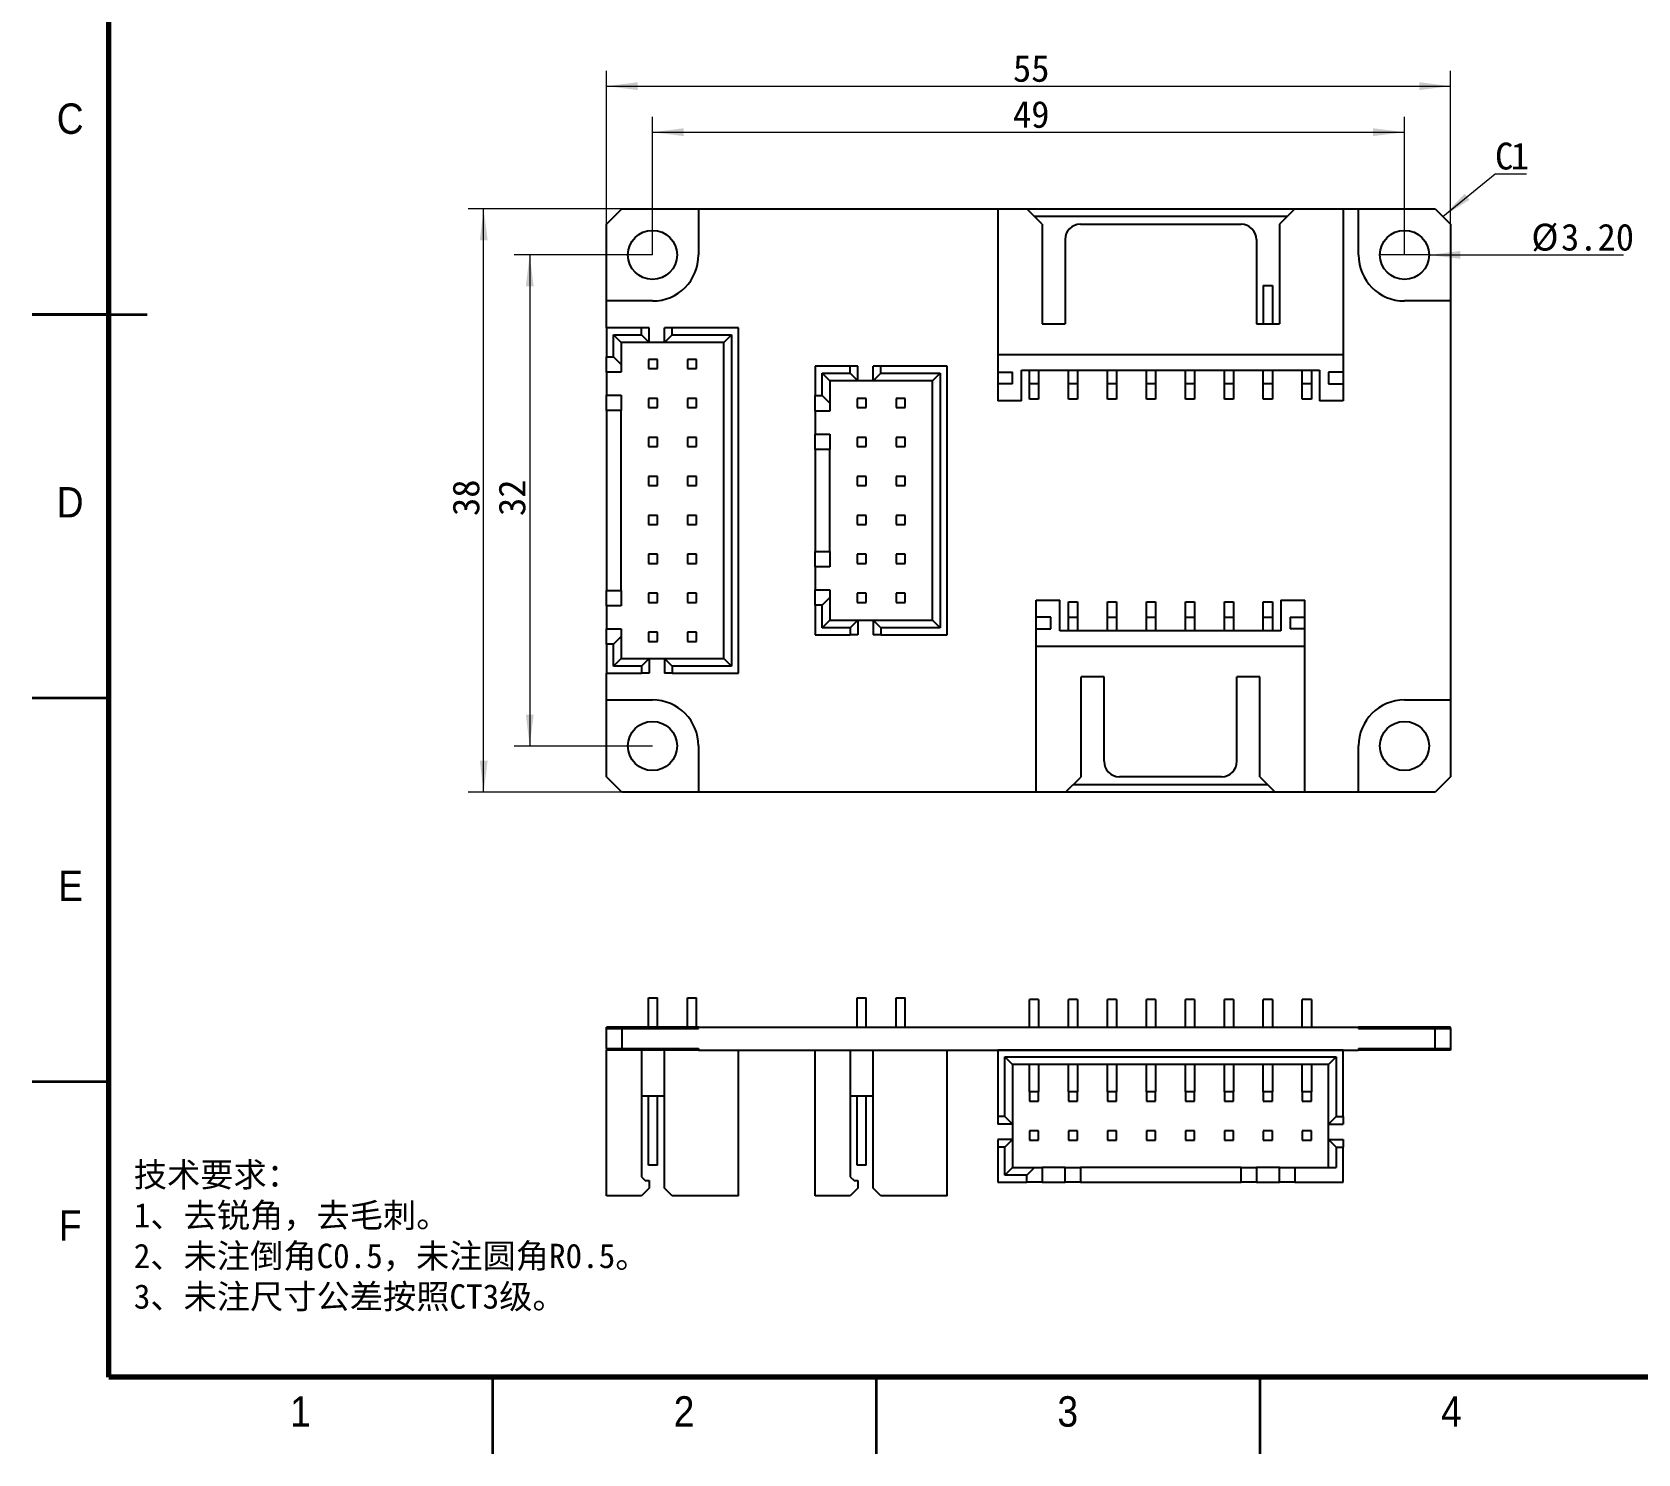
# Model space of a CAD drawing. Header units: millimetres. Extents: x 0 to 210, y 0 to 149.
# Drawn here: x 0 to 104.6, y 0 to 92.7 of the extents above; entities that cross this region are included whole.
import ezdxf

# ---------------------------------------------------------------- set-up
doc = ezdxf.new("R2010")
doc.units = ezdxf.units.MM
doc.header["$LTSCALE"] = 0.5
doc.linetypes.add('SLD-实线', pattern=[0])
doc.layers.add('轮廓粗实线', color=7, linetype='Continuous')
doc.styles.add('SLDTEXTSTYLE10', font='SIMSUN.TTC')
doc.styles.add('SLDTEXTSTYLE3', font='SIMFANG.TTF', dxfattribs={"bigfont": 'bigfont'})
doc.styles.add('SLDTEXTSTYLE9', font='GOTHIC.TTF', dxfattribs={"width": 0.913})
doc.dimstyles.new('SLDDIMSTYLE0', dxfattribs={"dimtxt": 1.75, "dimasz": 2.04, "dimexe": 0, "dimexo": 0.0625, "dimgap": 0.4375, "dimtad": 2, "dimrnd": 1e-09, "dimzin": 12, "dimdsep": 46, "dimtxsty": 'SLDTEXTSTYLE10', "dimsah": 1, "dimcen": 0.09, "dimadec": 0, "dimazin": 3, "dimtfac": 1, "dimtofl": 0, "dimtmove": 0, "dimatfit": 3, "dimfxl": 1, "dimfrac": 2, "dimtolj": 1, "dimtzin": 12, "dimarcsym": 0})
doc.dimstyles.new('SLDDIMSTYLE1', dxfattribs={"dimtxt": 1.75, "dimasz": 2.04, "dimexe": 0, "dimexo": 0.0625, "dimgap": 0.4375, "dimtad": 2, "dimrnd": 1e-09, "dimzin": 4, "dimdsep": 46, "dimtxsty": 'SLDTEXTSTYLE10', "dimblk1": 'NONE', "dimsah": 1, "dimcen": 0, "dimadec": 0, "dimazin": 1, "dimtfac": 1, "dimtmove": 0, "dimatfit": 3, "dimldrblk": 'NONE', "dimfxl": 1, "dimfrac": 2, "dimtolj": 1, "dimtzin": 12, "dimarcsym": 0})

# ---------------------------------------------------------------- blocks, each defined once
blk = doc.blocks.new('_D')
at = {"color": 7, "linetype": 'SLD-实线', "lineweight": 18, "true_color": 0xffffff}
for p, q in [((38.42, 81.13), (28.42, 81.13)), ((29.42, 43.13), (29.42, 81.13)), ((38.42, 43.13), (28.42, 43.13))]:
    blk.add_line(p, q, dxfattribs=at)
for points in [[(29.42, 81.13), (29.17, 79.09), (29.68, 79.09)], [(29.42, 43.13), (29.68, 45.17), (29.17, 45.17)]]:
    blk.add_solid(points, dxfattribs=at)
at = {"color": 7, "linetype": 'SLD-实线', "lineweight": 18, "true_color": 0xffffff, "insert": (27.39, 61.12), "char_height": 1.75, "attachment_point": 1, "rotation": 90, "style": 'SLDTEXTSTYLE10'}
blk.add_mtext('38', dxfattribs=at)
blk = doc.blocks.new('_D_1')
at = {"color": 7, "linetype": 'SLD-实线', "lineweight": 18, "true_color": 0xffffff}
for p, q in [((37.42, 80.13), (37.42, 90.13)), ((92.42, 80.13), (92.42, 90.13)), ((37.42, 89.13), (92.42, 89.13))]:
    blk.add_line(p, q, dxfattribs=at)
for points in [[(37.42, 89.13), (39.46, 88.88), (39.46, 89.39)], [(92.42, 89.13), (90.38, 89.39), (90.38, 88.88)]]:
    blk.add_solid(points, dxfattribs=at)
at = {"color": 7, "linetype": 'SLD-实线', "lineweight": 18, "true_color": 0xffffff, "insert": (63.91, 91.17), "char_height": 1.75, "attachment_point": 1, "style": 'SLDTEXTSTYLE10'}
blk.add_mtext('55', dxfattribs=at)
blk = doc.blocks.new('_D_2')
at = {"color": 7, "linetype": 'SLD-实线', "lineweight": 18, "true_color": 0xffffff}
for p, q in [((40.42, 78.13), (31.42, 78.13)), ((32.42, 78.13), (32.42, 46.13)), ((40.42, 46.13), (31.42, 46.13))]:
    blk.add_line(p, q, dxfattribs=at)
for points in [[(32.42, 78.13), (32.17, 76.09), (32.68, 76.09)], [(32.42, 46.13), (32.68, 48.17), (32.17, 48.17)]]:
    blk.add_solid(points, dxfattribs=at)
at = {"color": 7, "linetype": 'SLD-实线', "lineweight": 18, "true_color": 0xffffff, "insert": (30.39, 61.12), "char_height": 1.75, "attachment_point": 1, "rotation": 90, "style": 'SLDTEXTSTYLE10'}
blk.add_mtext('32', dxfattribs=at)
blk = doc.blocks.new('_D_3')
at = {"color": 7, "linetype": 'SLD-实线', "lineweight": 18, "true_color": 0xffffff}
for p, q in [((40.42, 78.13), (40.42, 87.13)), ((89.42, 78.13), (89.42, 87.13)), ((40.42, 86.13), (89.42, 86.13))]:
    blk.add_line(p, q, dxfattribs=at)
for points in [[(40.42, 86.13), (42.46, 85.88), (42.46, 86.39)], [(89.42, 86.13), (87.38, 86.39), (87.38, 85.88)]]:
    blk.add_solid(points, dxfattribs=at)
at = {"color": 7, "linetype": 'SLD-实线', "lineweight": 18, "true_color": 0xffffff, "insert": (63.91, 88.17), "char_height": 1.75, "attachment_point": 1, "style": 'SLDTEXTSTYLE10'}
blk.add_mtext('49', dxfattribs=at)
blk = doc.blocks.new('_D_4')
at = {"color": 7, "linetype": 'SLD-实线', "lineweight": 18, "true_color": 0xffffff}
for q in [(87.82, 78.13), (103.69, 78.13)]:
    blk.add_line((91.02, 78.13), q, dxfattribs=at)
blk.add_solid([(91.02, 78.13), (93.06, 77.88), (93.06, 78.39)], dxfattribs=at)
at = {"color": 7, "linetype": 'SLD-实线', "lineweight": 18, "true_color": 0xffffff, "char_height": 1.75, "attachment_point": 1, "style": 'SLDTEXTSTYLE10'}
for s, insert in [('%%c', (97.69, 80.17)), ('3.20', (99.62, 80.17))]:
    blk.add_mtext(s, dxfattribs=dict(at, insert=insert))
blk = doc.blocks.new('_None')
blk = doc.blocks.new('SW_CHAMFER_DIMENSION_0')
at = {"color": 0, "linetype": 'SLD-实线', "lineweight": 18}
for p, q in [((-3.4, -2.78), (0, 0)), ((0, 0), (2.04, 0))]:
    blk.add_line(p, q, dxfattribs=at)
blk.add_solid([(-3.4, -2.78), (-1.66, -1.68), (-1.98, -1.29)], dxfattribs=at)
at = {"color": 0, "linetype": 'SLD-实线', "lineweight": 18, "char_height": 1.75, "attachment_point": 1, "style": 'SLDTEXTSTYLE10'}
for s, insert in [('C', (0, 2.04)), ('1', (1.02, 2.04))]:
    blk.add_mtext(s, dxfattribs=dict(at, insert=insert))

msp = doc.modelspace()

# ---------------------------------------------------------------- linework, layer by layer
at = {"color": 7, "linetype": 'SLD-实线', "lineweight": 70}
for p, q in [((5, 5), (5, 143.5)), ((205, 5), (5, 5))]:
    msp.add_line(p, q, dxfattribs=at)
at = {"color": 7, "linetype": 'SLD-实线', "lineweight": 35}
for p, q in [((5, 74.25), (0, 74.25)), ((0, 74.25), (7.501, 74.25)), ((5, 49.25), (0, 49.25)), ((5, 24.25), (0, 24.25)), ((30, 5), (30, 0)), ((55, 5), (55, 0)), ((80, 5), (80, 0))]:
    msp.add_line(p, q, dxfattribs=at)
at = {"layer": '轮廓粗实线'}
for p, q in [((37.424, 80.133), (38.424, 81.133)), ((38.424, 81.133), (43.424, 81.133)), ((43.424, 81.133), (43.424, 78.133)), ((43.424, 81.133), (62.924, 81.133)), ((62.924, 81.133), (64.804, 81.133)), ((62.924, 81.133), (62.924, 71.633)), ((65.804, 80.133), (64.804, 81.133)), ((64.804, 81.133), (82.274, 81.133)), ((81.774, 80.633), (65.304, 80.633)), ((82.274, 81.133), (81.274, 80.133)), ((82.274, 81.133), (85.424, 81.133)), ((85.424, 81.133), (85.424, 71.633)), ((85.424, 81.133), (86.424, 81.133)), ((86.424, 78.133), (86.424, 81.133)), ((86.424, 81.133), (91.424, 81.133)), ((91.424, 81.133), (92.424, 80.133)), ((37.424, 75.133), (37.424, 80.133)), ((65.804, 80.133), (65.804, 73.633)), ((68.304, 80.133), (78.774, 80.133)), ((81.274, 80.133), (81.274, 73.633)), ((92.424, 80.133), (92.424, 75.133)), ((67.304, 79.133), (67.304, 73.633)), ((79.774, 79.133), (79.774, 73.633)), ((80.224, 76.133), (80.224, 73.633)), ((80.224, 76.133), (80.824, 76.133)), ((80.824, 76.133), (80.824, 73.633)), ((37.424, 73.383), (37.424, 75.133)), ((40.424, 75.133), (37.424, 75.133)), ((92.424, 75.133), (89.424, 75.133)), ((92.424, 75.133), (92.424, 49.133)), ((37.424, 73.383), (37.424, 71.503)), ((39.704, 73.383), (37.424, 73.383)), ((39.704, 72.933), (39.704, 73.383)), ((40.204, 73.383), (39.704, 73.383)), ((40.204, 72.433), (40.204, 73.383)), ((41.204, 72.433), (41.204, 73.383)), ((41.704, 73.383), (41.204, 73.383)), ((41.704, 72.933), (41.704, 73.383)), ((46.024, 73.383), (41.704, 73.383)), ((46.024, 50.883), (46.024, 73.383)), ((65.804, 73.633), (67.304, 73.633)), ((79.774, 73.633), (81.274, 73.633)), ((37.874, 71.503), (37.874, 72.933)), ((38.374, 72.433), (37.874, 72.933)), ((37.874, 72.933), (39.704, 72.933)), ((38.374, 72.433), (38.374, 71.003)), ((40.204, 72.433), (38.374, 72.433)), ((39.704, 72.933), (40.204, 72.433)), ((41.204, 72.433), (40.204, 72.433)), ((41.204, 72.433), (41.704, 72.933)), ((45.074, 72.433), (41.204, 72.433)), ((41.704, 72.933), (45.574, 72.933)), ((45.074, 72.433), (45.574, 72.933)), ((45.074, 51.833), (45.074, 72.433)), ((45.574, 72.933), (45.574, 51.333)), ((37.424, 70.503), (37.424, 71.503)), ((37.424, 71.503), (37.874, 71.503)), ((38.374, 71.003), (37.874, 71.503)), ((40.754, 71.323), (40.154, 71.323)), ((40.154, 71.323), (40.154, 70.723)), ((40.754, 70.723), (40.754, 71.323)), ((42.694, 71.323), (42.694, 70.723)), ((43.294, 71.323), (42.694, 71.323)), ((43.294, 70.723), (43.294, 71.323)), ((85.424, 71.633), (62.924, 71.633)), ((62.924, 71.633), (62.924, 70.493)), ((85.424, 71.633), (85.424, 70.493)), ((38.374, 70.503), (37.424, 70.503)), ((37.424, 70.503), (37.424, 69.003)), ((38.374, 71.003), (38.374, 70.503)), ((40.154, 70.723), (40.754, 70.723)), ((42.694, 70.723), (43.294, 70.723)), ((53.304, 70.883), (51.024, 70.883)), ((51.024, 70.883), (51.024, 68.963)), ((51.974, 69.933), (51.474, 70.433)), ((51.474, 70.433), (53.304, 70.433)), ((51.474, 68.963), (51.474, 70.433)), ((53.304, 70.433), (53.304, 70.883)), ((53.804, 70.883), (53.304, 70.883)), ((53.304, 70.433), (53.804, 69.933)), ((53.804, 69.933), (53.804, 70.883)), ((54.804, 69.933), (54.804, 70.883)), ((55.304, 70.883), (54.804, 70.883)), ((54.804, 69.933), (55.304, 70.433)), ((55.304, 70.433), (55.304, 70.883)), ((59.624, 70.883), (55.304, 70.883)), ((55.304, 70.433), (59.174, 70.433)), ((58.674, 69.933), (59.174, 70.433)), ((59.174, 70.433), (59.174, 53.833)), ((59.624, 53.383), (59.624, 70.883)), ((62.924, 70.493), (63.874, 70.493)), ((62.924, 70.493), (62.924, 69.743)), ((63.874, 69.743), (63.874, 70.493)), ((64.474, 70.633), (83.874, 70.633)), ((64.474, 68.633), (64.474, 70.633)), ((64.984, 69.733), (64.984, 70.633)), ((65.584, 70.633), (65.584, 69.733)), ((67.524, 69.733), (67.524, 70.633)), ((68.124, 70.633), (68.124, 69.733)), ((70.064, 69.733), (70.064, 70.633)), ((70.664, 70.633), (70.664, 69.733)), ((72.604, 69.733), (72.604, 70.633)), ((73.204, 70.633), (73.204, 69.733)), ((75.144, 69.733), (75.144, 70.633)), ((75.744, 70.633), (75.744, 69.733)), ((77.684, 69.733), (77.684, 70.633)), ((78.284, 70.633), (78.284, 69.733)), ((80.224, 69.733), (80.224, 70.633)), ((80.824, 70.633), (80.824, 69.733)), ((82.764, 69.733), (82.764, 70.633)), ((83.364, 70.633), (83.364, 69.733)), ((83.874, 70.633), (83.874, 68.633)), ((85.424, 70.493), (84.474, 70.493)), ((84.474, 70.493), (84.474, 69.743)), ((85.424, 70.493), (85.424, 69.743)), ((53.804, 69.933), (51.974, 69.933)), ((51.974, 69.933), (51.974, 68.463)), ((54.804, 69.933), (53.804, 69.933)), ((58.674, 69.933), (54.804, 69.933)), ((58.674, 54.333), (58.674, 69.933)), ((62.924, 69.743), (62.924, 68.633)), ((63.874, 69.743), (62.924, 69.743)), ((64.984, 68.733), (64.984, 69.733)), ((65.584, 69.733), (64.984, 69.733)), ((65.584, 69.733), (65.584, 68.733)), ((67.524, 68.733), (67.524, 69.733)), ((68.124, 69.733), (67.524, 69.733)), ((68.124, 69.733), (68.124, 68.733)), ((70.664, 69.733), (70.064, 69.733)), ((70.064, 68.733), (70.064, 69.733)), ((70.664, 69.733), (70.664, 68.733)), ((73.204, 69.733), (72.604, 69.733)), ((72.604, 68.733), (72.604, 69.733)), ((73.204, 69.733), (73.204, 68.733)), ((75.744, 69.733), (75.144, 69.733)), ((75.144, 68.733), (75.144, 69.733)), ((75.744, 69.733), (75.744, 68.733)), ((77.684, 68.733), (77.684, 69.733)), ((78.284, 69.733), (77.684, 69.733)), ((78.284, 69.733), (78.284, 68.733)), ((80.824, 69.733), (80.224, 69.733)), ((80.224, 68.733), (80.224, 69.733)), ((80.824, 69.733), (80.824, 68.733)), ((83.364, 69.733), (82.764, 69.733)), ((82.764, 68.733), (82.764, 69.733)), ((83.364, 69.733), (83.364, 68.733)), ((84.474, 69.743), (85.424, 69.743)), ((85.424, 69.743), (85.424, 68.633)), ((37.424, 69.003), (38.374, 69.003)), ((37.424, 68.003), (37.424, 69.003)), ((38.374, 69.003), (38.374, 68.003)), ((40.754, 68.783), (40.154, 68.783)), ((40.154, 68.783), (40.154, 68.183)), ((40.154, 68.183), (40.754, 68.183)), ((40.754, 68.183), (40.754, 68.783)), ((42.694, 68.783), (42.694, 68.183)), ((43.294, 68.783), (42.694, 68.783)), ((42.694, 68.183), (43.294, 68.183)), ((43.294, 68.183), (43.294, 68.783)), ((51.024, 67.963), (51.024, 68.963)), ((51.024, 68.963), (51.474, 68.963)), ((51.974, 68.463), (51.474, 68.963)), ((51.974, 68.463), (51.974, 67.963)), ((53.754, 68.783), (53.754, 68.183)), ((54.354, 68.783), (53.754, 68.783)), ((53.754, 68.183), (54.354, 68.183)), ((54.354, 68.183), (54.354, 68.783)), ((56.894, 68.783), (56.294, 68.783)), ((56.294, 68.783), (56.294, 68.183)), ((56.294, 68.183), (56.894, 68.183)), ((56.894, 68.183), (56.894, 68.783)), ((64.474, 68.633), (62.924, 68.633)), ((65.584, 68.733), (64.984, 68.733)), ((68.124, 68.733), (67.524, 68.733)), ((70.664, 68.733), (70.064, 68.733)), ((73.204, 68.733), (72.604, 68.733)), ((75.744, 68.733), (75.144, 68.733)), ((78.284, 68.733), (77.684, 68.733)), ((80.824, 68.733), (80.224, 68.733)), ((83.364, 68.733), (82.764, 68.733)), ((85.424, 68.633), (83.874, 68.633)), ((38.374, 68.003), (37.424, 68.003)), ((37.424, 68.003), (37.424, 56.263)), ((38.374, 56.263), (38.374, 68.003)), ((51.974, 67.963), (51.024, 67.963)), ((51.024, 67.963), (51.024, 66.463)), ((40.154, 66.243), (40.154, 65.643)), ((40.754, 66.243), (40.154, 66.243)), ((40.754, 65.643), (40.754, 66.243)), ((42.694, 66.243), (42.694, 65.643)), ((43.294, 66.243), (42.694, 66.243)), ((43.294, 65.643), (43.294, 66.243)), ((51.024, 66.463), (51.974, 66.463)), ((51.024, 65.463), (51.024, 66.463)), ((51.974, 66.463), (51.974, 65.463)), ((53.754, 66.243), (53.754, 65.643)), ((54.354, 66.243), (53.754, 66.243)), ((54.354, 65.643), (54.354, 66.243)), ((56.294, 66.243), (56.294, 65.643)), ((56.894, 66.243), (56.294, 66.243)), ((56.894, 65.643), (56.894, 66.243)), ((40.154, 65.643), (40.754, 65.643)), ((42.694, 65.643), (43.294, 65.643)), ((51.974, 65.463), (51.024, 65.463)), ((51.024, 65.463), (51.024, 58.803)), ((51.974, 58.803), (51.974, 65.463)), ((53.754, 65.643), (54.354, 65.643)), ((56.294, 65.643), (56.894, 65.643)), ((40.754, 63.703), (40.154, 63.703)), ((40.154, 63.703), (40.154, 63.103)), ((40.154, 63.103), (40.754, 63.103)), ((40.754, 63.103), (40.754, 63.703)), ((42.694, 63.703), (42.694, 63.103)), ((43.294, 63.703), (42.694, 63.703)), ((42.694, 63.103), (43.294, 63.103)), ((43.294, 63.103), (43.294, 63.703)), ((53.754, 63.703), (53.754, 63.103)), ((54.354, 63.703), (53.754, 63.703)), ((53.754, 63.103), (54.354, 63.103)), ((54.354, 63.103), (54.354, 63.703)), ((56.894, 63.703), (56.294, 63.703)), ((56.294, 63.703), (56.294, 63.103)), ((56.294, 63.103), (56.894, 63.103)), ((56.894, 63.103), (56.894, 63.703)), ((40.754, 61.163), (40.154, 61.163)), ((40.154, 61.163), (40.154, 60.563)), ((40.754, 60.563), (40.754, 61.163)), ((43.294, 61.163), (42.694, 61.163)), ((42.694, 61.163), (42.694, 60.563)), ((43.294, 60.563), (43.294, 61.163)), ((54.354, 61.163), (53.754, 61.163)), ((53.754, 61.163), (53.754, 60.563)), ((54.354, 60.563), (54.354, 61.163)), ((56.294, 61.163), (56.294, 60.563)), ((56.894, 61.163), (56.294, 61.163)), ((56.894, 60.563), (56.894, 61.163)), ((40.154, 60.563), (40.754, 60.563)), ((42.694, 60.563), (43.294, 60.563)), ((53.754, 60.563), (54.354, 60.563)), ((56.294, 60.563), (56.894, 60.563)), ((40.754, 58.623), (40.154, 58.623)), ((40.154, 58.623), (40.154, 58.023)), ((40.754, 58.023), (40.754, 58.623)), ((42.694, 58.623), (42.694, 58.023)), ((43.294, 58.623), (42.694, 58.623)), ((43.294, 58.023), (43.294, 58.623)), ((51.024, 58.803), (51.974, 58.803)), ((51.024, 57.803), (51.024, 58.803)), ((51.974, 58.803), (51.974, 57.803)), ((54.354, 58.623), (53.754, 58.623)), ((53.754, 58.623), (53.754, 58.023)), ((54.354, 58.023), (54.354, 58.623)), ((56.294, 58.623), (56.294, 58.023)), ((56.894, 58.623), (56.294, 58.623)), ((56.894, 58.023), (56.894, 58.623)), ((40.154, 58.023), (40.754, 58.023)), ((42.694, 58.023), (43.294, 58.023)), ((51.974, 57.803), (51.024, 57.803)), ((51.024, 57.803), (51.024, 56.303)), ((53.754, 58.023), (54.354, 58.023)), ((56.294, 58.023), (56.894, 58.023)), ((37.424, 56.263), (38.374, 56.263)), ((37.424, 55.263), (37.424, 56.263)), ((38.374, 56.263), (38.374, 55.263)), ((40.154, 56.083), (40.154, 55.483)), ((40.754, 56.083), (40.154, 56.083)), ((40.154, 55.483), (40.754, 55.483)), ((40.754, 55.483), (40.754, 56.083)), ((43.294, 56.083), (42.694, 56.083)), ((42.694, 56.083), (42.694, 55.483)), ((42.694, 55.483), (43.294, 55.483)), ((43.294, 55.483), (43.294, 56.083)), ((51.024, 55.303), (51.024, 56.303)), ((51.024, 56.303), (51.974, 56.303)), ((51.474, 55.303), (51.974, 55.803)), ((51.974, 56.303), (51.974, 55.803)), ((51.974, 55.803), (51.974, 54.333)), ((54.354, 56.083), (53.754, 56.083)), ((53.754, 56.083), (53.754, 55.483)), ((53.754, 55.483), (54.354, 55.483)), ((54.354, 55.483), (54.354, 56.083)), ((56.894, 56.083), (56.294, 56.083)), ((56.294, 56.083), (56.294, 55.483)), ((56.294, 55.483), (56.894, 55.483)), ((56.894, 55.483), (56.894, 56.083)), ((65.424, 54.523), (65.424, 55.633)), ((65.424, 55.633), (66.974, 55.633)), ((66.974, 53.633), (66.974, 55.633)), ((67.524, 55.533), (68.124, 55.533)), ((67.524, 54.533), (67.524, 55.533)), ((68.124, 55.533), (68.124, 54.533)), ((70.064, 55.533), (70.664, 55.533)), ((70.064, 54.533), (70.064, 55.533)), ((70.664, 55.533), (70.664, 54.533)), ((72.604, 55.533), (73.204, 55.533)), ((72.604, 54.533), (72.604, 55.533)), ((73.204, 55.533), (73.204, 54.533)), ((75.144, 55.533), (75.744, 55.533)), ((75.144, 54.533), (75.144, 55.533)), ((75.744, 55.533), (75.744, 54.533)), ((77.684, 55.533), (78.284, 55.533)), ((77.684, 54.533), (77.684, 55.533)), ((78.284, 55.533), (78.284, 54.533)), ((80.224, 55.533), (80.824, 55.533)), ((80.224, 54.533), (80.224, 55.533)), ((80.824, 55.533), (80.824, 54.533)), ((81.374, 55.633), (81.374, 53.633)), ((81.374, 55.633), (82.924, 55.633)), ((82.924, 54.523), (82.924, 55.633)), ((38.374, 55.263), (37.424, 55.263)), ((37.424, 55.263), (37.424, 53.763)), ((51.024, 55.303), (51.024, 53.383)), ((51.474, 55.303), (51.024, 55.303)), ((51.474, 53.833), (51.474, 55.303)), ((66.374, 54.523), (65.424, 54.523)), ((65.424, 53.773), (65.424, 54.523)), ((66.374, 53.773), (66.374, 54.523)), ((67.524, 54.533), (68.124, 54.533)), ((67.524, 53.633), (67.524, 54.533)), ((68.124, 54.533), (68.124, 53.633)), ((70.064, 54.533), (70.664, 54.533)), ((70.064, 53.633), (70.064, 54.533)), ((70.664, 54.533), (70.664, 53.633)), ((72.604, 54.533), (73.204, 54.533)), ((72.604, 53.633), (72.604, 54.533)), ((73.204, 54.533), (73.204, 53.633)), ((75.144, 54.533), (75.744, 54.533)), ((75.144, 53.633), (75.144, 54.533)), ((75.744, 54.533), (75.744, 53.633)), ((77.684, 54.533), (78.284, 54.533)), ((77.684, 53.633), (77.684, 54.533)), ((78.284, 54.533), (78.284, 53.633)), ((80.224, 54.533), (80.824, 54.533)), ((80.224, 53.633), (80.224, 54.533)), ((80.824, 54.533), (80.824, 53.633)), ((81.974, 54.523), (82.924, 54.523)), ((81.974, 54.523), (81.974, 53.773)), ((82.924, 53.773), (82.924, 54.523)), ((37.424, 52.763), (37.424, 53.763)), ((37.424, 53.763), (38.374, 53.763)), ((38.374, 53.763), (38.374, 53.263)), ((40.754, 53.543), (40.154, 53.543)), ((40.154, 53.543), (40.154, 52.943)), ((40.754, 52.943), (40.754, 53.543)), ((43.294, 53.543), (42.694, 53.543)), ((42.694, 53.543), (42.694, 52.943)), ((43.294, 52.943), (43.294, 53.543)), ((51.024, 53.383), (53.304, 53.383)), ((51.974, 54.333), (51.474, 53.833)), ((53.304, 53.833), (51.474, 53.833)), ((51.974, 54.333), (53.804, 54.333)), ((53.304, 53.833), (53.804, 54.333)), ((53.304, 53.833), (53.304, 53.383)), ((53.804, 53.383), (53.304, 53.383)), ((53.804, 54.333), (53.804, 53.383)), ((53.804, 54.333), (54.804, 54.333)), ((54.804, 54.333), (55.304, 53.833)), ((54.804, 54.333), (58.674, 54.333)), ((54.804, 54.333), (54.804, 53.383)), ((55.304, 53.383), (54.804, 53.383)), ((59.174, 53.833), (55.304, 53.833)), ((55.304, 53.833), (55.304, 53.383)), ((55.304, 53.383), (59.624, 53.383)), ((58.674, 54.333), (59.174, 53.833)), ((65.424, 53.773), (66.374, 53.773)), ((65.424, 52.633), (65.424, 53.773)), ((81.374, 53.633), (66.974, 53.633)), ((82.924, 53.773), (81.974, 53.773)), ((82.924, 52.633), (82.924, 53.773)), ((37.874, 52.763), (37.424, 52.763)), ((37.424, 52.763), (37.424, 50.883)), ((37.874, 52.763), (38.374, 53.263)), ((37.874, 51.333), (37.874, 52.763)), ((38.374, 53.263), (38.374, 51.833)), ((40.154, 52.943), (40.754, 52.943)), ((42.694, 52.943), (43.294, 52.943)), ((65.424, 43.133), (65.424, 52.633)), ((65.424, 52.633), (82.924, 52.633)), ((82.924, 43.133), (82.924, 52.633)), ((38.374, 51.833), (37.874, 51.333)), ((39.704, 51.333), (37.874, 51.333)), ((38.374, 51.833), (40.204, 51.833)), ((39.704, 51.333), (40.204, 51.833)), ((39.704, 51.333), (39.704, 50.883)), ((40.204, 51.833), (40.204, 50.883)), ((40.204, 51.833), (41.204, 51.833)), ((41.204, 51.833), (41.704, 51.333)), ((41.204, 51.833), (45.074, 51.833)), ((41.204, 51.833), (41.204, 50.883)), ((45.574, 51.333), (41.704, 51.333)), ((41.704, 51.333), (41.704, 50.883)), ((45.074, 51.833), (45.574, 51.333)), ((37.424, 50.883), (39.704, 50.883)), ((37.424, 49.133), (37.424, 50.883)), ((40.204, 50.883), (39.704, 50.883)), ((41.704, 50.883), (41.204, 50.883)), ((41.704, 50.883), (46.024, 50.883)), ((69.844, 50.633), (68.344, 50.633)), ((68.344, 44.133), (68.344, 50.633)), ((69.844, 45.133), (69.844, 50.633)), ((80.004, 50.633), (78.504, 50.633)), ((78.504, 45.133), (78.504, 50.633)), ((80.004, 44.133), (80.004, 50.633)), ((37.424, 49.133), (40.424, 49.133)), ((37.424, 44.133), (37.424, 49.133)), ((89.424, 49.133), (92.424, 49.133)), ((92.424, 49.133), (92.424, 44.133)), ((43.424, 46.133), (43.424, 43.133)), ((86.424, 43.133), (86.424, 46.133)), ((38.424, 43.133), (37.424, 44.133)), ((67.344, 43.133), (68.344, 44.133)), ((77.504, 44.133), (70.844, 44.133)), ((80.004, 44.133), (81.004, 43.133)), ((92.424, 44.133), (91.424, 43.133)), ((43.424, 43.133), (38.424, 43.133)), ((65.424, 43.133), (43.424, 43.133)), ((67.344, 43.133), (65.424, 43.133)), ((81.004, 43.133), (67.344, 43.133)), ((67.844, 43.633), (80.504, 43.633)), ((82.924, 43.133), (81.004, 43.133)), ((86.424, 43.133), (82.924, 43.133)), ((91.424, 43.133), (86.424, 43.133)), ((40.154, 29.716), (40.754, 29.716)), ((40.154, 27.816), (40.154, 29.716)), ((40.754, 27.816), (40.754, 29.716)), ((42.694, 29.716), (43.294, 29.716)), ((42.694, 27.816), (42.694, 29.716)), ((43.294, 27.816), (43.294, 29.716)), ((53.754, 27.816), (53.754, 29.716)), ((53.754, 29.716), (54.354, 29.716)), ((54.354, 27.816), (54.354, 29.716)), ((56.294, 27.816), (56.294, 29.716)), ((56.294, 29.716), (56.894, 29.716)), ((56.894, 27.816), (56.894, 29.716)), ((64.984, 27.816), (64.984, 29.616)), ((65.584, 29.616), (64.984, 29.616)), ((65.584, 29.616), (65.584, 27.816)), ((67.524, 27.816), (67.524, 29.616)), ((68.124, 29.616), (67.524, 29.616)), ((68.124, 29.616), (68.124, 27.816)), ((70.064, 27.816), (70.064, 29.616)), ((70.664, 29.616), (70.064, 29.616)), ((70.664, 29.616), (70.664, 27.816)), ((72.604, 27.816), (72.604, 29.616)), ((73.204, 29.616), (72.604, 29.616)), ((73.204, 29.616), (73.204, 27.816)), ((75.744, 29.616), (75.144, 29.616)), ((75.144, 27.816), (75.144, 29.616)), ((75.744, 29.616), (75.744, 27.816)), ((77.684, 27.816), (77.684, 29.616)), ((78.284, 29.616), (77.684, 29.616)), ((78.284, 29.616), (78.284, 27.816)), ((80.224, 27.816), (80.224, 29.616)), ((80.824, 29.616), (80.224, 29.616)), ((80.824, 29.616), (80.824, 27.816)), ((82.764, 27.816), (82.764, 29.616)), ((83.364, 29.616), (82.764, 29.616)), ((83.364, 29.616), (83.364, 27.816)), ((37.424, 27.716), (37.424, 27.816)), ((40.424, 27.816), (37.424, 27.816)), ((37.424, 26.416), (37.424, 27.716)), ((37.424, 27.716), (38.424, 27.716)), ((38.424, 27.716), (38.424, 26.416)), ((38.424, 27.716), (43.424, 27.716)), ((40.424, 27.716), (40.424, 27.816)), ((43.424, 27.816), (40.424, 27.816)), ((43.424, 27.816), (86.424, 27.816)), ((43.424, 27.716), (43.424, 27.816)), ((86.424, 27.716), (86.424, 27.816)), ((89.424, 27.816), (86.424, 27.816)), ((86.424, 27.716), (91.424, 27.716)), ((89.424, 27.716), (89.424, 27.816)), ((92.424, 27.816), (89.424, 27.816)), ((91.424, 26.416), (91.424, 27.716)), ((91.424, 27.716), (92.424, 27.716)), ((92.424, 27.716), (92.424, 27.816)), ((92.424, 27.716), (92.424, 26.416)), ((37.424, 26.416), (38.424, 26.416)), ((37.424, 26.416), (37.424, 26.316)), ((37.424, 16.816), (37.424, 26.316)), ((40.424, 26.316), (37.424, 26.316)), ((38.424, 26.416), (43.424, 26.416)), ((39.704, 26.316), (39.704, 18.066)), ((40.424, 26.416), (40.424, 26.316)), ((43.424, 26.316), (40.424, 26.316)), ((41.204, 17.316), (41.204, 26.316)), ((43.424, 26.416), (43.424, 26.316)), ((43.424, 26.316), (86.424, 26.316)), ((46.024, 16.816), (46.024, 26.316)), ((51.024, 16.816), (51.024, 26.316)), ((53.304, 26.316), (53.304, 18.066)), ((54.804, 17.316), (54.804, 26.316)), ((59.624, 16.816), (59.624, 26.316)), ((62.924, 26.316), (62.924, 21.996)), ((85.424, 26.316), (62.924, 26.316)), ((85.424, 21.996), (85.424, 26.316)), ((86.424, 26.416), (91.424, 26.416)), ((86.424, 26.416), (86.424, 26.316)), ((89.424, 26.316), (86.424, 26.316)), ((89.424, 26.416), (89.424, 26.316)), ((92.424, 26.316), (89.424, 26.316)), ((91.424, 26.416), (92.424, 26.416)), ((92.424, 26.416), (92.424, 26.316)), ((63.374, 25.866), (84.974, 25.866)), ((63.374, 25.866), (63.874, 25.366)), ((63.374, 21.996), (63.374, 25.866)), ((84.474, 25.366), (63.874, 25.366)), ((63.874, 25.366), (63.874, 21.496)), ((64.984, 23.586), (64.984, 25.366)), ((65.584, 25.366), (65.584, 23.586)), ((67.524, 23.586), (67.524, 25.366)), ((68.124, 25.366), (68.124, 23.586)), ((70.064, 23.586), (70.064, 25.366)), ((70.664, 25.366), (70.664, 23.586)), ((72.604, 23.586), (72.604, 25.366)), ((73.204, 25.366), (73.204, 23.586)), ((75.144, 23.586), (75.144, 25.366)), ((75.744, 25.366), (75.744, 23.586)), ((77.684, 23.586), (77.684, 25.366)), ((78.284, 25.366), (78.284, 23.586)), ((80.224, 23.586), (80.224, 25.366)), ((80.824, 25.366), (80.824, 23.586)), ((82.764, 23.586), (82.764, 25.366)), ((83.364, 25.366), (83.364, 23.586)), ((84.974, 25.866), (84.474, 25.366)), ((84.474, 21.496), (84.474, 25.366)), ((84.974, 25.866), (84.974, 21.996)), ((41.204, 23.316), (39.704, 23.316)), ((40.154, 18.816), (40.154, 23.316)), ((40.754, 18.816), (40.754, 23.316)), ((54.804, 23.316), (53.304, 23.316)), ((53.754, 18.816), (53.754, 23.316)), ((54.354, 18.816), (54.354, 23.316)), ((65.584, 23.586), (64.984, 23.586)), ((64.984, 23.586), (64.984, 22.986)), ((65.584, 22.986), (65.584, 23.586)), ((68.124, 23.586), (67.524, 23.586)), ((67.524, 23.586), (67.524, 22.986)), ((68.124, 22.986), (68.124, 23.586)), ((70.064, 23.586), (70.064, 22.986)), ((70.664, 23.586), (70.064, 23.586)), ((70.664, 22.986), (70.664, 23.586)), ((72.604, 23.586), (72.604, 22.986)), ((73.204, 23.586), (72.604, 23.586)), ((73.204, 22.986), (73.204, 23.586)), ((75.744, 23.586), (75.144, 23.586)), ((75.144, 23.586), (75.144, 22.986)), ((75.744, 22.986), (75.744, 23.586)), ((78.284, 23.586), (77.684, 23.586)), ((77.684, 23.586), (77.684, 22.986)), ((78.284, 22.986), (78.284, 23.586)), ((80.824, 23.586), (80.224, 23.586)), ((80.224, 23.586), (80.224, 22.986)), ((80.824, 22.986), (80.824, 23.586)), ((83.364, 23.586), (82.764, 23.586)), ((82.764, 23.586), (82.764, 22.986)), ((83.364, 22.986), (83.364, 23.586)), ((63.374, 21.996), (62.924, 21.996)), ((62.924, 21.996), (62.924, 21.496)), ((63.874, 21.496), (63.374, 21.996)), ((64.984, 22.986), (65.584, 22.986)), ((67.524, 22.986), (68.124, 22.986)), ((70.064, 22.986), (70.664, 22.986)), ((72.604, 22.986), (73.204, 22.986)), ((75.144, 22.986), (75.744, 22.986)), ((77.684, 22.986), (78.284, 22.986)), ((80.224, 22.986), (80.824, 22.986)), ((82.764, 22.986), (83.364, 22.986)), ((84.474, 21.496), (84.974, 21.996)), ((84.974, 21.996), (85.424, 21.996)), ((85.424, 21.996), (85.424, 21.496)), ((63.874, 21.496), (62.924, 21.496)), ((63.874, 21.496), (63.874, 20.496)), ((64.984, 21.046), (64.984, 20.446)), ((65.584, 21.046), (64.984, 21.046)), ((65.584, 20.446), (65.584, 21.046)), ((68.124, 21.046), (67.524, 21.046)), ((67.524, 21.046), (67.524, 20.446)), ((68.124, 20.446), (68.124, 21.046)), ((70.664, 21.046), (70.064, 21.046)), ((70.064, 21.046), (70.064, 20.446)), ((70.664, 20.446), (70.664, 21.046)), ((73.204, 21.046), (72.604, 21.046)), ((72.604, 21.046), (72.604, 20.446)), ((73.204, 20.446), (73.204, 21.046)), ((75.144, 21.046), (75.144, 20.446)), ((75.744, 21.046), (75.144, 21.046)), ((75.744, 20.446), (75.744, 21.046)), ((78.284, 21.046), (77.684, 21.046)), ((77.684, 21.046), (77.684, 20.446)), ((78.284, 20.446), (78.284, 21.046)), ((80.224, 21.046), (80.224, 20.446)), ((80.824, 21.046), (80.224, 21.046)), ((80.824, 20.446), (80.824, 21.046)), ((82.764, 21.046), (82.764, 20.446)), ((83.364, 21.046), (82.764, 21.046)), ((83.364, 20.446), (83.364, 21.046)), ((84.474, 21.496), (85.424, 21.496)), ((84.474, 20.496), (84.474, 21.496)), ((62.924, 20.496), (62.924, 19.996)), ((63.874, 20.496), (62.924, 20.496)), ((63.374, 19.996), (62.924, 19.996)), ((62.924, 19.996), (62.924, 17.716)), ((63.374, 19.996), (63.874, 20.496)), ((63.374, 18.166), (63.374, 19.996)), ((63.874, 20.496), (63.874, 18.666)), ((64.984, 20.446), (65.584, 20.446)), ((67.524, 20.446), (68.124, 20.446)), ((70.064, 20.446), (70.664, 20.446)), ((72.604, 20.446), (73.204, 20.446)), ((75.144, 20.446), (75.744, 20.446)), ((77.684, 20.446), (78.284, 20.446)), ((80.224, 20.446), (80.824, 20.446)), ((82.764, 20.446), (83.364, 20.446)), ((84.974, 19.996), (84.474, 20.496)), ((84.474, 20.496), (85.424, 20.496)), ((84.474, 18.666), (84.474, 20.496)), ((84.974, 19.996), (85.424, 19.996)), ((84.974, 19.996), (84.974, 18.666)), ((85.424, 20.496), (85.424, 19.996)), ((85.424, 17.716), (85.424, 19.996)), ((39.704, 18.066), (39.954, 17.816)), ((39.954, 17.816), (40.204, 17.816)), ((40.754, 18.816), (40.154, 18.816)), ((40.204, 17.816), (40.204, 17.316)), ((53.304, 18.066), (53.554, 17.816)), ((53.554, 17.816), (53.804, 17.816)), ((54.354, 18.816), (53.754, 18.816)), ((53.804, 17.816), (53.804, 17.316)), ((63.374, 18.166), (63.874, 18.666)), ((64.804, 18.166), (63.374, 18.166)), ((63.874, 18.666), (65.304, 18.666)), ((65.304, 18.666), (64.804, 18.166)), ((64.804, 17.716), (64.804, 18.166)), ((65.304, 18.666), (65.804, 18.666)), ((65.804, 18.666), (65.804, 17.716)), ((67.304, 18.666), (65.804, 18.666)), ((67.304, 17.716), (67.304, 18.666)), ((67.304, 18.666), (68.304, 18.666)), ((68.304, 18.666), (68.304, 17.716)), ((78.774, 18.666), (68.304, 18.666)), ((78.774, 17.716), (78.774, 18.666)), ((78.774, 18.666), (79.774, 18.666)), ((79.774, 18.666), (79.774, 17.716)), ((81.274, 18.666), (79.774, 18.666)), ((81.274, 17.716), (81.274, 18.666)), ((81.274, 18.666), (82.274, 18.666)), ((82.274, 18.666), (82.274, 17.716)), ((82.274, 18.666), (84.974, 18.666)), ((39.704, 16.816), (37.424, 16.816)), ((40.204, 17.316), (39.704, 16.816)), ((41.704, 16.816), (41.204, 17.316)), ((46.024, 16.816), (41.704, 16.816)), ((53.304, 16.816), (51.024, 16.816)), ((53.804, 17.316), (53.304, 16.816)), ((55.304, 16.816), (54.804, 17.316)), ((59.624, 16.816), (55.304, 16.816)), ((62.924, 17.716), (64.804, 17.716)), ((65.804, 17.716), (64.804, 17.716)), ((65.804, 17.716), (67.304, 17.716)), ((68.304, 17.716), (67.304, 17.716)), ((68.304, 17.716), (78.774, 17.716)), ((79.774, 17.716), (78.774, 17.716)), ((79.774, 17.716), (81.274, 17.716)), ((82.274, 17.716), (81.274, 17.716)), ((82.274, 17.716), (85.424, 17.716))]:
    msp.add_line(p, q, dxfattribs=at)
for centre in [(40.424, 78.133), (89.424, 78.133), (40.424, 46.133), (89.424, 46.133)]:
    msp.add_circle(centre, 1.6, dxfattribs=at)
for centre, radius, start, end in [((68.304, 79.133), 1, 90, 180), ((78.774, 79.133), 1, 0, 90), ((40.424, 78.133), 3, 270, 0), ((89.424, 78.133), 3, 180, 270), ((40.424, 46.133), 3, 0, 90), ((89.424, 46.133), 3, 90, 180), ((70.844, 45.133), 1, 180, 270), ((77.504, 45.133), 1, 270, 0)]:
    msp.add_arc(centre, radius, start, end, dxfattribs=at)

# ---------------------------------------------------------------- block references
at = {"color": 7, "linetype": 'SLD-实线', "lineweight": 18, "true_color": 0xffffff}
msp.add_blockref('SW_CHAMFER_DIMENSION_0', (95.322, 83.412), dxfattribs=at)

# ---------------------------------------------------------------- texts
at = {"color": 7, "linetype": 'Continuous', "lineweight": 0, "char_height": 1.984, "attachment_point": 2, "style": 'SLDTEXTSTYLE9'}
for s, insert in [('C', (2.479, 88.007)), ('D', (2.476, 63.007)), ('E', (2.504, 38.007)), ('F', (2.479, 15.882)), ('1', (17.48, 3.757)), ('2', (42.48, 3.757)), ('3', (67.48, 3.757)), ('4', (92.48, 3.757))]:
    msp.add_mtext(s, dxfattribs=dict(at, insert=insert))
at = {"color": 7, "linetype": 'SLD-实线', "lineweight": 18, "true_color": 0xffffff, "insert": (6.624, 18.99), "char_height": 1.5875, "attachment_point": 1, "style": 'SLDTEXTSTYLE3'}
msp.add_mtext('技术要求：^J1、去锐角，去毛刺。^J2、未注倒角C0.5，未注圆角R0.5。^J3、未注尺寸公差按照CT3级。', dxfattribs=at)

# ---------------------------------------------------------------- dimensions: what is measured, and where the dimension line sits
at = {"color": 7, "linetype": 'SLD-实线', "lineweight": 18, "true_color": 0xffffff}
for base, p1, p2, picture, middle in [((92.424, 89.133), (37.424, 80.133), (92.424, 80.133), '_D_1', (64.924, 89.133)), ((89.424, 86.133), (40.424, 78.133), (89.424, 78.133), '_D_3', (64.924, 86.133))]:
    dim = msp.add_linear_dim(base=base, p1=p1, p2=p2, dimstyle='SLDDIMSTYLE0', dxfattribs=at)
    dim.commit()
    dim.dimension.update_dxf_attribs({"geometry": picture, "text_midpoint": middle, "dimtype": 160})
for base, p1, p2, picture, middle in [((29.424, 81.133), (38.424, 43.133), (38.424, 81.133), '_D', (29.424, 62.133)), ((32.424, 46.133), (40.424, 78.133), (40.424, 46.133), '_D_2', (32.424, 62.133))]:
    dim = msp.add_linear_dim(base=base, p1=p1, p2=p2, angle=90, dimstyle='SLDDIMSTYLE0', dxfattribs=at)
    dim.commit()
    dim.dimension.update_dxf_attribs({"geometry": picture, "text_midpoint": middle, "dimtype": 160})
dim = msp.add_diameter_dim_2p(p1=(87.824, 78.133), p2=(91.024, 78.133), dimstyle='SLDDIMSTYLE1', dxfattribs=at)
dim.commit()
dim.dimension.update_dxf_attribs({"geometry": '_D_4', "text_midpoint": (100.736, 78.133), "dimtype": 163})

doc.saveas('drawing.dxf')
